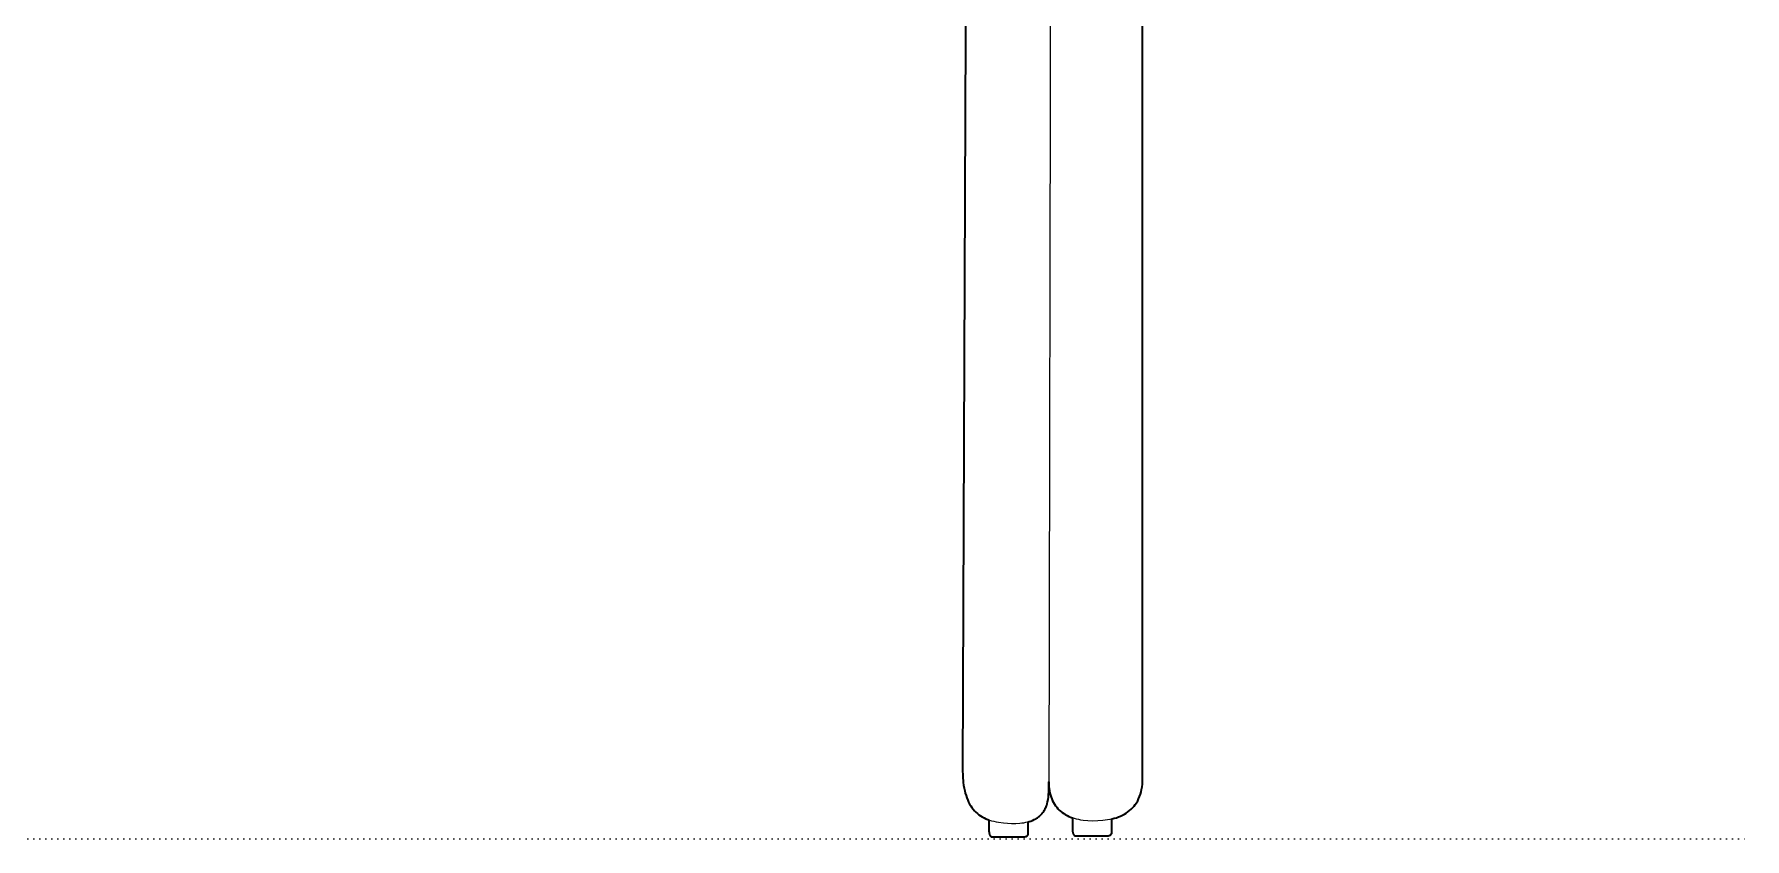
# Model space of a CAD drawing. Header units: millimetres. Extents: x 0 to 1881, y -1115 to 723.
# Drawn here: x 500.6 to 814, y 0 to 147.5 of the extents above; entities that cross this region are included whole.
import ezdxf

# ---------------------------------------------------------------- set-up
doc = ezdxf.new("R2010")
doc.units = ezdxf.units.MM
doc.linetypes.add('Dots', pattern=[1, 0, -1])
doc.layers.add('Blocks', color=7, linetype='Continuous')
for name, color, linetype, lineweight, true_color in [('Blocks$Inner', 7, 'Continuous', 25, 0x007f00), ('Blocks$Outline', 7, 'Continuous', 35, 0xff3f3f), ('Groud', 7, 'Dots', 25, 0x243775)]:
    doc.layers.add(name, color=color, linetype=linetype, lineweight=lineweight, true_color=true_color)

# ---------------------------------------------------------------- blocks, each defined once
blk = doc.blocks.new('PK4 Lounge Chair Front')
at = {"layer": 'Blocks$Inner'}
for points in [[(703.69, 426.79), (703.69, 11.11), (703.68, 10.56), (703.65, 10.03), (703.59, 9.52), (703.51, 9.04), (703.4, 8.58), (703.28, 8.15), (703.14, 7.73), (702.97, 7.34), (702.79, 6.97), (702.58, 6.62), (702.36, 6.29), (702.12, 5.98), (701.87, 5.68), (701.6, 5.41), (701.31, 5.16), (701.01, 4.92), (700.69, 4.71), (700.36, 4.5), (700.01, 4.32), (699.65, 4.15), (699.28, 4), (698.9, 3.87), (698.51, 3.75), (698.11, 3.64), (697.7, 3.55), (697.27, 3.47), (696.41, 3.35), (695.51, 3.28), (694.59, 3.26), (693.67, 3.29), (692.81, 3.37), (692.39, 3.43), (691.99, 3.51), (691.6, 3.6), (691.22, 3.7), (690.86, 3.82), (690.5, 3.95), (690.16, 4.1), (689.84, 4.25), (689.52, 4.43), (689.23, 4.62), (688.94, 4.82), (688.67, 5.04), (688.41, 5.27), (688.17, 5.51), (687.95, 5.77), (687.74, 6.05), (687.54, 6.34), (687.36, 6.64), (687.2, 6.96), (687.05, 7.3), (686.92, 7.65), (686.81, 8.01), (686.71, 8.39), (686.63, 8.78), (686.57, 9.19), (686.52, 9.61), (686.5, 10.05), (686.49, 10.51)], [(687.21, 358.88), (686.48, 8.6), (686.47, 8.1), (686.43, 7.63), (686.37, 7.19), (686.29, 6.77), (686.19, 6.38), (686.13, 6.19), (686.06, 6.01), (685.99, 5.83), (685.92, 5.67), (685.84, 5.5), (685.75, 5.34), (685.66, 5.19), (685.57, 5.04), (685.47, 4.9), (685.37, 4.77), (685.26, 4.64), (685.15, 4.51), (685.04, 4.39), (684.92, 4.27), (684.8, 4.16), (684.67, 4.06), (684.54, 3.96), (684.41, 3.86), (684.27, 3.77), (684.13, 3.68), (683.84, 3.52), (683.54, 3.38), (683.23, 3.25), (682.91, 3.14), (682.58, 3.04), (682.24, 2.96), (681.89, 2.89), (681.54, 2.84), (681.18, 2.8), (680.44, 2.76), (679.69, 2.75), (678.94, 2.79), (678.18, 2.86), (677.3, 2.98), (676.89, 3.06), (676.48, 3.16), (676.09, 3.26), (675.71, 3.38), (675.34, 3.52), (674.99, 3.67), (674.65, 3.83), (674.32, 4.01), (674.01, 4.2), (673.71, 4.41), (673.42, 4.64), (673.15, 4.88), (672.89, 5.14), (672.65, 5.42), (672.41, 5.72), (672.2, 6.03), (672, 6.37), (671.81, 6.72), (671.64, 7.1), (671.48, 7.5), (671.33, 7.91), (671.2, 8.35), (671.09, 8.81), (670.99, 9.29), (670.9, 9.8), (670.84, 10.32), (670.74, 11.45), (670.71, 12.67), (671.57, 222.54)], [(675.52, 3.45), (675.52, 1.69), (675.53, 1.46), (675.54, 1.34), (675.55, 1.22), (675.56, 1.11), (675.58, 0.99), (675.6, 0.94), (675.61, 0.89), (675.63, 0.83), (675.64, 0.78), (675.66, 0.74), (675.68, 0.69), (675.71, 0.64), (675.73, 0.6), (675.75, 0.58), (675.76, 0.56), (675.79, 0.52), (675.8, 0.51), (675.82, 0.49), (675.84, 0.47), (675.85, 0.47), (675.85, 0.46), (675.86, 0.45), (675.87, 0.44), (675.89, 0.43), (675.91, 0.42), (675.92, 0.41), (675.93, 0.4), (675.95, 0.39), (675.97, 0.38), (675.99, 0.37), (676.01, 0.36), (676.04, 0.36), (676.06, 0.35), (676.08, 0.34), (676.11, 0.34), (676.14, 0.34), (676.16, 0.33), (676.19, 0.33), (676.22, 0.33), (681.61, 0.33), (681.84, 0.34), (681.94, 0.35), (682.03, 0.36), (682.12, 0.37), (682.2, 0.39), (682.27, 0.41), (682.3, 0.42), (682.33, 0.43), (682.39, 0.45), (682.42, 0.47), (682.45, 0.48), (682.47, 0.5), (682.49, 0.51), (682.52, 0.52), (682.54, 0.54), (682.54, 0.54), (682.54, 0.54), (682.54, 0.55), (682.54, 0.55), (682.55, 0.55), (682.55, 0.55), (682.54, 0.55), (682.54, 0.54), (682.54, 0.54), (682.54, 0.54), (682.54, 0.54), (682.54, 0.54)], [(690.83, 3.83), (690.83, 1.88), (690.83, 1.65), (690.84, 1.53), (690.85, 1.41), (690.87, 1.3), (690.89, 1.19), (690.9, 1.13), (690.92, 1.08), (690.93, 1.03), (690.95, 0.97), (690.97, 0.93), (690.98, 0.9), (690.99, 0.88), (691.01, 0.83), (691.04, 0.79), (691.07, 0.75), (691.09, 0.72), (691.13, 0.68), (691.14, 0.66), (691.16, 0.65), (691.18, 0.63), (691.2, 0.62), (691.22, 0.61), (691.23, 0.6), (691.26, 0.58), (691.28, 0.57), (691.3, 0.56), (691.32, 0.56), (691.34, 0.55), (691.37, 0.54), (691.39, 0.54), (691.42, 0.53), (691.44, 0.53), (691.47, 0.52), (691.5, 0.52), (691.52, 0.52), (696.92, 0.52), (697.14, 0.53), (697.24, 0.54), (697.34, 0.55), (697.42, 0.56), (697.5, 0.58), (697.57, 0.6), (697.64, 0.62), (697.7, 0.65), (697.75, 0.67), (697.78, 0.69), (697.79, 0.69), (697.8, 0.7), (697.81, 0.71), (697.82, 0.72), (697.84, 0.73), (697.85, 0.74), (697.87, 0.75), (697.96, 0.86), (697.96, 0.86), (697.97, 0.87), (697.98, 0.88), (697.99, 0.9), (698.01, 0.94), (698.01, 0.96), (698.02, 0.98), (698.03, 1), (698.03, 1.02), (698.04, 1.06), (698.05, 1.1), (698.05, 1.14), (698.06, 1.17), (698.06, 1.25), (698.06, 1.33), (698.05, 1.47), (698.05, 3.63)], [(682.55, 0.55), (682.55, 0.55), (682.56, 0.56), (682.57, 0.57), (682.58, 0.58), (682.59, 0.59), (682.61, 0.61), (682.62, 0.62), (682.63, 0.63), (682.64, 0.64), (682.64, 0.65), (682.64, 0.65), (682.65, 0.65), (682.65, 0.65), (682.65, 0.65)], [(682.64, 0.65), (682.64, 0.65), (682.65, 0.65), (682.65, 0.65), (682.65, 0.65), (682.65, 0.65), (682.65, 0.66), (682.65, 0.66), (682.66, 0.68), (682.67, 0.69), (682.68, 0.71), (682.7, 0.75), (682.71, 0.77), (682.72, 0.79), (682.72, 0.81), (682.73, 0.83), (682.73, 0.83), (682.73, 0.83), (682.73, 0.83)], [(682.73, 0.83), (682.73, 0.83), (682.73, 0.83), (682.73, 0.84), (682.73, 0.85), (682.74, 0.87), (682.74, 0.89), (682.74, 0.91), (682.75, 0.94), (682.75, 0.96), (682.75, 0.98), (682.75, 1.06), (682.75, 1.14), (682.75, 1.27), (682.75, 3.09)]]:
    blk.add_lwpolyline(points, dxfattribs=at)
at = {"layer": 'Blocks$Outline'}
for points in [[(698.05, 3.63), (698.11, 3.64), (698.51, 3.75), (698.9, 3.87), (699.28, 4), (699.65, 4.15), (700.01, 4.32), (700.36, 4.5), (700.69, 4.71), (701.01, 4.92), (701.31, 5.16), (701.6, 5.41), (701.87, 5.68), (702.12, 5.98), (702.36, 6.29), (702.58, 6.62), (702.79, 6.97), (702.97, 7.34), (703.14, 7.73), (703.28, 8.15), (703.4, 8.58), (703.51, 9.04), (703.59, 9.52), (703.65, 10.03), (703.68, 10.56), (703.69, 11.11), (703.69, 228.27)], [(671.57, 222.53), (670.71, 12.67), (670.74, 11.45), (670.84, 10.32), (670.9, 9.8), (670.99, 9.29), (671.09, 8.81), (671.2, 8.35), (671.33, 7.91), (671.48, 7.5), (671.64, 7.1), (671.81, 6.72), (672, 6.37), (672.2, 6.03), (672.41, 5.72), (672.65, 5.42), (672.89, 5.14), (673.15, 4.88), (673.42, 4.64), (673.71, 4.41), (674.01, 4.2), (674.32, 4.01), (674.65, 3.83), (674.99, 3.67), (675.34, 3.52), (675.52, 3.45)], [(682.75, 3.09), (682.91, 3.14), (683.23, 3.25), (683.54, 3.38), (683.84, 3.52), (684.13, 3.68), (684.27, 3.77), (684.41, 3.86), (684.54, 3.96), (684.67, 4.06), (684.8, 4.16), (684.92, 4.27), (685.04, 4.39), (685.15, 4.51), (685.26, 4.64), (685.37, 4.77), (685.47, 4.9), (685.57, 5.04), (685.66, 5.19), (685.75, 5.34), (685.84, 5.5), (685.92, 5.67), (685.99, 5.83), (686.06, 6.01), (686.13, 6.19), (686.19, 6.38), (686.29, 6.77), (686.37, 7.19), (686.43, 7.63), (686.47, 8.1), (686.48, 8.6), (686.49, 10.46)], [(686.49, 10.46), (686.5, 10.05), (686.52, 9.61), (686.57, 9.19), (686.63, 8.78), (686.71, 8.39), (686.81, 8.01), (686.92, 7.65), (687.05, 7.3), (687.2, 6.96), (687.36, 6.64), (687.54, 6.34), (687.74, 6.05), (687.95, 5.77), (688.17, 5.51), (688.41, 5.27), (688.67, 5.04), (688.94, 4.82), (689.23, 4.62), (689.52, 4.43), (689.84, 4.25), (690.16, 4.1), (690.5, 3.95), (690.83, 3.83)], [(675.52, 3.45), (675.52, 1.69), (675.53, 1.46), (675.54, 1.34), (675.55, 1.22), (675.56, 1.11), (675.58, 0.99), (675.6, 0.94), (675.61, 0.89), (675.63, 0.83), (675.64, 0.78), (675.66, 0.74), (675.68, 0.69), (675.71, 0.64), (675.73, 0.6), (675.75, 0.58), (675.76, 0.56), (675.79, 0.52), (675.8, 0.51), (675.82, 0.49), (675.84, 0.47), (675.85, 0.47), (675.85, 0.46), (675.86, 0.45), (675.87, 0.44), (675.89, 0.43), (675.91, 0.42), (675.92, 0.41), (675.93, 0.4), (675.95, 0.39), (675.97, 0.38), (675.99, 0.37), (676.01, 0.36), (676.04, 0.36), (676.06, 0.35), (676.08, 0.34), (676.11, 0.34), (676.14, 0.34), (676.16, 0.33), (676.19, 0.33), (676.22, 0.33), (681.61, 0.33), (681.84, 0.34), (681.94, 0.35), (682.03, 0.36), (682.12, 0.37), (682.2, 0.39), (682.27, 0.41), (682.3, 0.42), (682.33, 0.43), (682.39, 0.45), (682.42, 0.47), (682.45, 0.48), (682.47, 0.5), (682.49, 0.51), (682.52, 0.52), (682.54, 0.54), (682.54, 0.54), (682.54, 0.54), (682.54, 0.55), (682.54, 0.55), (682.55, 0.55)], [(690.83, 3.83), (690.83, 1.88), (690.83, 1.65), (690.84, 1.53), (690.85, 1.41), (690.87, 1.3), (690.89, 1.19), (690.9, 1.13), (690.92, 1.08), (690.93, 1.03), (690.95, 0.97), (690.97, 0.93), (690.98, 0.9), (690.99, 0.88), (691.01, 0.83), (691.04, 0.79), (691.07, 0.75), (691.09, 0.72), (691.13, 0.68), (691.14, 0.66), (691.16, 0.65), (691.18, 0.63), (691.2, 0.62), (691.22, 0.61), (691.23, 0.6), (691.26, 0.58), (691.28, 0.57), (691.3, 0.56), (691.32, 0.56), (691.34, 0.55), (691.37, 0.54), (691.39, 0.54), (691.42, 0.53), (691.44, 0.53), (691.47, 0.52), (691.5, 0.52), (691.52, 0.52), (696.92, 0.52), (697.14, 0.53), (697.24, 0.54), (697.34, 0.55), (697.42, 0.56), (697.5, 0.58), (697.57, 0.6), (697.64, 0.62), (697.7, 0.65), (697.75, 0.67), (697.78, 0.69), (697.79, 0.69), (697.8, 0.7), (697.81, 0.71), (697.82, 0.72), (697.84, 0.73), (697.85, 0.74), (697.87, 0.75), (697.96, 0.86)], [(697.96, 0.86), (697.96, 0.86), (697.96, 0.86), (697.97, 0.87), (697.98, 0.88), (697.99, 0.9), (698.01, 0.94), (698.01, 0.96), (698.02, 0.98), (698.03, 1), (698.03, 1.02), (698.04, 1.06), (698.05, 1.1), (698.05, 1.14), (698.06, 1.17), (698.06, 1.25), (698.06, 1.33), (698.05, 1.47), (698.05, 3.63)], [(682.55, 0.55), (682.55, 0.55), (682.56, 0.56), (682.57, 0.57), (682.58, 0.58), (682.59, 0.59), (682.61, 0.61), (682.62, 0.62), (682.63, 0.63), (682.64, 0.64), (682.64, 0.65)], [(682.64, 0.65), (682.64, 0.65), (682.65, 0.65), (682.65, 0.65), (682.65, 0.65), (682.65, 0.65), (682.65, 0.66), (682.65, 0.66), (682.66, 0.68), (682.67, 0.69), (682.68, 0.71), (682.7, 0.75), (682.71, 0.77), (682.72, 0.79), (682.72, 0.81), (682.73, 0.83), (682.73, 0.83)], [(682.73, 0.83), (682.73, 0.83), (682.73, 0.83), (682.73, 0.84), (682.73, 0.85), (682.74, 0.87), (682.74, 0.89), (682.74, 0.91), (682.75, 0.94), (682.75, 0.96), (682.75, 0.98), (682.75, 1.06), (682.75, 1.14), (682.75, 1.27), (682.75, 3.09)]]:
    blk.add_lwpolyline(points, dxfattribs=at)

msp = doc.modelspace()

# ---------------------------------------------------------------- linework, layer by layer
at = {"layer": 'Groud'}
msp.add_lwpolyline([(0, 0), (814.04, 0)], dxfattribs=at)

# ---------------------------------------------------------------- block references
at = {"layer": 'Blocks'}
msp.add_blockref('PK4 Lounge Chair Front', (0, 0), dxfattribs=at)

doc.saveas('drawing.dxf')
